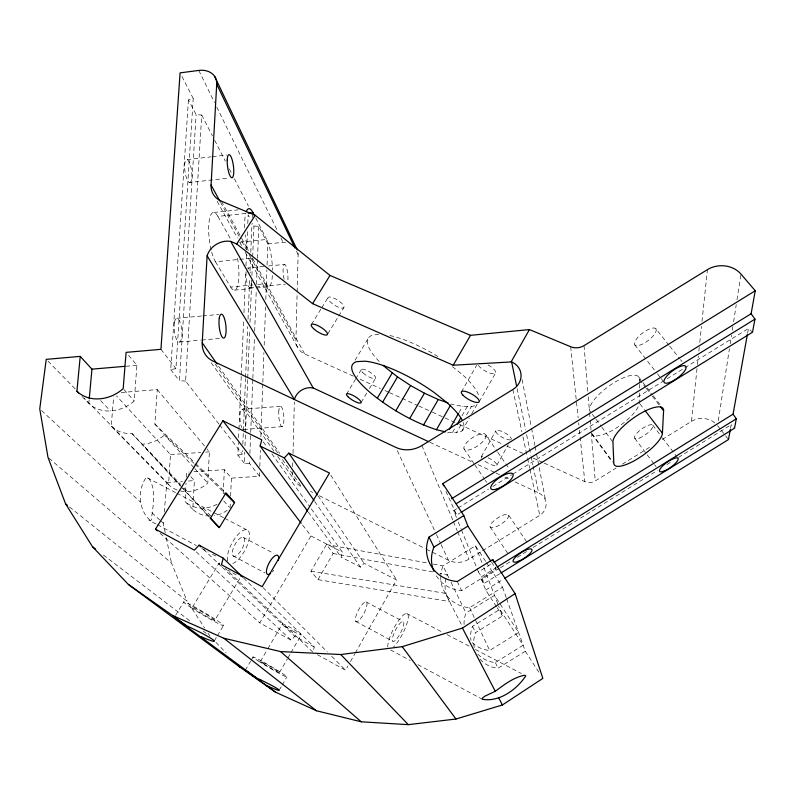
<?xml version="1.0" encoding="UTF-8"?>
<svg xmlns="http://www.w3.org/2000/svg" width="795" height="795" viewBox="0 0 795 795"><rect width="100%" height="100%" fill="white"/><g stroke="black" fill="none" stroke-linecap="round" stroke-linejoin="round"><path stroke-width="0.6" stroke-dasharray="3.98 2.98" d="M639.299 393.018L639.22 402.896A28.789 9.341 -35.7 0 1 618.739 426.428A28.789 9.341 -35.7 0 1 592.275 434.786L611.862 461.468M639.329 388.089L639.359 384.392M639.369 383.15L639.399 379.453A30.051 10.126 -36.1 0 0 613.949 382.743A30.051 10.126 -36.1 0 0 589.393 410.329L591.599 413.311M292.679 466.754L292.808 461.865M293.027 453.299L294.339 401.932M353.268 376.134L304.704 354.014A18.782 16.367 -27.5 0 1 295.929 340.171L297.131 293.057M297.161 291.815L298.115 254.619A15.9 13.396 -27.1 0 0 297.678 251.081M193.98 471.743L224.329 469.676L231.415 478.133L259.468 476.255L259.597 472.538M259.816 466.367L260.392 450.298M260.879 436.703L262.787 383.568M262.837 382.325L263.9 352.672M264.169 345.259L265.54 306.95M265.808 299.526L266.872 269.873M267.05 264.924L267.806 243.916L258.782 226.327L253.933 226.048L252.353 223.007M259.468 476.255L249.501 463.415L249.65 459.709M249.888 453.538L250.664 433.782M250.713 432.54L252.79 379.444M252.84 378.211L254.43 337.458M254.668 331.286L256.268 290.543M256.507 284.362L257.471 259.667M257.52 258.435L258.782 226.327M249.501 463.415L244.264 463.197L244.721 452.087M244.969 445.906L245.476 433.553M245.526 432.321L247.692 379.205M247.742 377.973L249.7 329.806M250.008 322.392L251.667 281.629M251.916 275.458L252.621 258.156M252.671 256.924L253.933 226.048M244.264 463.197L237.854 455.058L238.391 442.676M238.599 437.727L238.917 430.304M238.977 429.062L241.253 375.836M241.312 374.594L243.648 320.137M243.966 312.703L245.715 271.86M245.983 265.669L246.46 254.529M246.669 249.58L247.523 229.775M247.782 223.584L248.159 214.918L250.256 218.963M237.854 455.058L242.415 454.283L242.574 450.566M242.823 444.375L245.546 378.688M245.605 377.446L247.712 326.636M248.02 319.202L249.66 279.542M250.018 270.866L250.584 257.232M250.793 252.273L251.975 223.773M252.234 217.572L252.333 215.097M230.083 508.035L230.401 500.86M230.62 496.07L231.415 478.133M223.196 493.963L224.329 469.676M180.395 490.932A30.081 26.414 -39.9 0 0 207.773 483.131L209.393 451.838L207.028 449.006M209.661 516.015A28.521 25.361 -40.4 0 1 192.778 509.337L194.387 480.607L188.236 473.919M192.778 509.337L184.987 501.406L186.06 483.181M186.418 477.109L186.696 472.24L189.121 472.081M218.923 424.023L185.583 381.063L201.721 115.037L196.117 114.669L188.435 99.882L193.215 98.451L180.634 73.925M185.583 381.063L179.441 380.775L196.117 114.669M177.076 489.968A30.081 26.414 -39.9 0 1 168.56 484.662L170.488 454.611L116.468 395.831M188.435 99.882L170.716 369.675L175.924 368.622L193.215 98.451M193.92 467.669L154.866 424.073L157.271 389.59L120.154 392.611M82.014 396.457L88.831 403.403A35.218 29.644 -38.5 0 0 134.196 400.998L136.929 365.303L127.647 354.222M168.56 484.662L111.211 426.219L113.665 396.794M165.251 532.908L163.253 523.239L163.581 519.532M164.237 512.119L166.88 482.456L84.429 398.325M88.831 403.403L89.159 399.736M662.195 439.496L691.491 421.36L697.314 365.849M697.444 364.617L698.358 355.981M698.875 351.052L699.262 347.345M699.779 342.416L701.458 326.377M701.985 321.448L707.421 269.644M718.292 420.764L729.432 348.647M730.198 343.758L731.519 335.202M732.274 330.313L732.841 326.646M733.596 321.746L736.24 304.634M736.995 299.745L740.771 275.299M730.555 428.147L731.171 424.729L733.696 427.322M747.598 333.314L748.473 328.484L752.507 332.221M355.286 653.033L396.576 579.992L364.07 563.277L360.552 567.133L341.144 557.116L342.337 552.108L310.696 508.005M243.548 577.985L314.254 646.981L312.991 652.248L225.035 568.177M148.874 520.059L150.354 520.755L151.408 519.801C152.63 506.355 157.022 491.131 149.082 478.809L147.383 477.855L145.654 478.292C136.074 492.175 139.473 517.466 156.426 524.124M496.805 465.254L508.243 444.743M481.293 456.678L495.812 430.85M317.334 654.643L345.567 670.225L347.991 665.922M350.426 661.629L354.669 654.106M462.014 430.801L469.279 418.041M471.703 413.788L477.149 404.218A63.809 19.458 30.3 0 1 471.375 406.513L462.511 406.414L451.222 404.009M479.236 401.733L495.643 372.915M452.415 432.599L455.396 427.372M461.965 415.874L467.341 406.474M447.655 432.381L456.4 432.778L461.786 423.328M466.585 414.92L471.375 406.513M461.368 391.935L476.632 365.352M458.953 412.645L462.511 406.414M279.234 690.209L281.599 686.105M282.185 685.081L286.916 676.883M279.462 672.54L287.333 658.946M287.929 657.902L290.354 653.719M290.96 652.675L301.245 634.897M317.96 579.654L333.175 553.509L326.507 544.525L310.925 571.207L317.96 579.654L449.543 601.547A31.393 30.299 -17.8 0 1 447.287 574.596L440.003 573.245M260.412 661.43L267.289 649.644M267.915 648.571L282.295 623.936M245.277 670.274L250.624 661.152M251.21 660.138L252.999 657.107M314.254 646.981L294.816 636.298L291.218 640.233L259.776 622.882L310.934 535.959L301.911 524.144M214.302 640.969L216.777 636.805M217.403 635.771L223.594 625.377M361.149 402.469L366.843 392.879M369.377 388.626L375.717 377.973M346.461 394.33L355.365 379.463M355.673 378.947L361.407 369.377M214.73 620.458A13.068 0.785 30.7 0 0 199.724 610.59A13.068 0.785 30.7 0 0 196.454 610.222A13.068 0.785 30.7 0 0 214.73 620.458L240.497 577.379M355.027 360.304L368.323 338.203M192.509 607.052L219.023 563.198M175.586 615.36L183.804 601.805M327.888 333.731L338.054 317.096M338.69 316.062L343.768 307.745A9.411 2.961 31.9 0 0 333.999 298.185A9.411 2.961 31.9 0 0 330.074 301.752A9.411 2.961 31.9 0 0 343.768 307.745M311.451 324.44L321.061 308.848M321.697 307.804L328.097 297.409M472.22 642.579A28.242 27.616 -12.9 0 0 489.7 650.489L518.628 632.502L499.886 603.614M477.795 654.136A27.159 26.662 -9.8 0 0 495.355 662.533L523.16 645.242L499.916 609.338L472.488 626.361A27.159 26.662 -9.8 0 0 470.988 640.482M480.091 659.194A26.652 26.215 -7.7 0 0 498.018 668.217L525.286 651.254L506.673 598.854M426.368 549.216L448.44 560.236A20.541 19.527 -20.3 0 0 468.971 559.163L481.462 551.422M482.505 550.776L539.775 515.309A13.803 12.949 -8.3 0 0 546.105 503.672A13.803 12.949 -8.3 0 0 538.632 492.88L533.137 466.208M499.916 573.652L484.135 583.441L481.462 576.763L478.431 571.963L493.168 562.83M481.462 576.763L496.199 567.62M436.216 575.779A33.638 32.158 -19.5 0 0 461.617 590.655L496.159 569.24L494.639 564.947M496.438 606.625L485.745 590.079L481.482 579.505L499.389 568.405M500.443 567.749L512.03 560.564M517.297 557.305L526.777 551.422M533.097 547.507L657.415 470.451M666.906 464.568L671.119 461.955M678.493 457.383L731.171 424.729M485.745 590.079L502.629 579.615M440.748 576.335A32.108 30.896 -18.4 0 0 469.616 607.678L502.559 587.247L486.292 562.373M464.071 624.512A28.242 27.616 -12.9 0 1 466.009 613.044L494.53 595.356L499.22 602.58M474.277 647.518A26.652 26.215 -7.7 0 1 475.549 632.641L502.46 615.936L498.674 606.108M456.449 517.456L453.697 510.638L456.867 508.681M457.93 508.025L488.567 489.094M492.791 486.48L511.811 474.734M512.864 474.078L662.891 381.361M667.114 378.758L748.473 328.484M453.697 510.638L456.737 515.041L459.908 513.083M485.616 561.34L475.45 545.787L443.034 565.861L433.315 564.082M544.148 463.088L584.812 481.611A10.424 9.62 -2.8 0 0 595.246 480.945L616.165 467.997M622.445 464.111L650.688 446.621M187.034 159.646L211.182 156.834M212.394 156.695L226.883 155.005M189.558 182.492A11.547 3.289 82 0 0 190.561 165.877A11.547 3.289 82 0 0 184.679 164.813A11.547 3.289 82 0 0 189.558 182.492L229.328 178.01M213.855 212.474L238.271 209.84M211.162 249.998A26.563 7.274 83.1 0 1 209.492 219.132A26.563 7.274 83.1 0 1 217.91 216.399L245.725 213.418M240.05 242.187L266.683 239.454A25.649 6.161 83.8 0 1 272.466 270.27M267.806 243.916L283.099 242.356A15.9 13.396 -27.1 0 1 286.091 242.316M211.689 252.065A26.563 7.274 83.1 0 0 215.505 261.793L251.101 258.226A26.702 6.608 83.4 0 1 249.242 253.983M263.662 266.454L247.692 268.034A9.828 2.504 83.9 0 1 250.365 272.804M268.571 265.977L284.54 264.397M215.505 261.793L230.689 287.075L252.79 284.948M257.709 284.481L265.073 283.765A25.649 6.161 83.8 0 0 272.437 273.838M249.749 287.581L254.658 287.104M255.881 286.985L285.316 284.173M234.455 290.135L255.135 288.158M256.348 288.038L268.511 286.876M176.748 318.298L201.483 316.022M202.725 315.913L218.804 314.432M378.808 334.466L372.885 335.003A63.809 19.458 30.3 0 0 380.666 362.927M179.431 342.009L200.419 340.161M201.652 340.051L220.165 338.412M125.988 366.237L136.929 365.303M241.72 409.296L280.277 406.315M282.374 426.597L243.886 429.449A10.186 2.773 85.5 0 0 245.059 415.467A10.186 2.773 85.5 0 0 240.507 411.343A10.186 2.773 85.5 0 0 241.69 427.462M170.488 454.611L200.887 452.444M205.746 452.097L209.393 451.838M166.88 482.456L182.433 481.412M188.405 481.015L194.387 480.607M310.925 571.207L445.309 593.348L462.213 626.072M326.507 544.525L427.253 562.969M333.175 553.509L432.719 571.903M360.046 379.225L380.378 388.487M384.889 390.544L388.278 392.084M389.411 392.601L417.643 405.46M418.776 405.977L431.198 411.641M432.331 412.148L458.308 423.983M459.44 424.5L502.361 444.047M506.882 446.104L522.693 453.309M532.859 457.94L543.025 462.571M429.837 442.249L473.582 462.611M478.063 464.697L494.887 472.528M496.01 473.045L500.502 475.142M504.984 477.229L508.353 478.789M515.081 481.919L538.632 492.88M310.517 491.33L312.723 492.433M319.342 495.742L425.265 548.659M310.934 535.959L342.337 552.108M147.383 477.855L175.715 492.681M176.798 493.248L212.762 512.059M213.845 512.626L223.653 517.754M224.746 518.33L246.539 529.728M406.613 613.462L442.686 632.333M447.068 634.629L470.024 646.633M475.49 649.495L521.411 673.514M243.022 537.201L273.937 553.469M365.899 601.865L402.886 621.322M233.034 555.874L264.964 572.927M355.733 621.422L392.67 641.158M157.509 524.7L196.365 545.589M201.761 548.49L208.24 551.969M212.553 554.294L215.793 556.033M390.584 649.962L410.23 660.516M417.862 664.63L482.257 699.232M103.37 555.019L191.257 621.968M203.113 631.001L207.058 634.003M69.443 506.932L187.143 601.219L204.643 628.02M452.464 366.594L462.809 374.992A63.809 19.458 30.3 0 1 479.206 397.57M48.932 458.178L171.501 563.128L187.143 601.219M160.083 533.306L259.776 622.882M41.569 410.578L140.665 502.331M151.905 512.745L159.765 520.01M160.63 520.814L163.253 523.239M196.186 551.829L291.218 640.233M203.53 549.424L221.427 566.457M222.322 567.312L294.816 636.298M154.866 424.073L194.874 462.75M195.769 463.614L225.104 491.976M193.811 463.187L164.575 434.915A33.092 28.362 -39 0 1 142.235 444.226L209.254 516.76M194.695 464.051L223.922 492.324M263.016 587.565L327.321 651.95M331.664 656.302L345.567 670.225M47.978 361.139L75.754 389.471M215.962 642.41L226.148 652.943M100.558 400.601L110.445 410.945M111.211 426.219A33.778 28.779 -38.8 0 0 132.079 433.593L180.624 484.413M184.033 487.981L187.451 491.548M203.291 508.134L210.794 515.995M132.079 433.593L180.067 485.546M180.912 486.451L208.697 516.531M123.96 389.58L134.196 400.998M194.735 468.573L207.773 483.131M223.703 500.92L229.288 507.15M157.271 389.59L206.233 448.062M655.925 328.872A13.257 4.681 -37.3 0 1 642.3 344.165A13.257 4.681 -37.3 0 1 637.729 337.468A13.257 4.681 -37.3 0 1 655.925 328.872L668.973 345.239M669.738 346.203L679.715 358.714M680.48 359.668L682.021 361.596M717.537 425.653L720.459 429.36M721.194 430.284L724.851 434.905M725.577 435.829L727.773 438.602M170.716 369.675L179.441 380.775M634.768 344.861L656.66 372.845M657.415 373.809L660.436 377.675M661.192 378.639L664.213 382.494M160.938 349.323L175.924 368.622M219.678 424.997L242.415 454.283M638.564 376.8L642.251 381.57M642.986 382.524L652.566 394.916M653.311 395.86L660.675 405.39M639.399 379.453L645.451 387.284M646.206 388.258L651.493 395.105M652.258 396.089L659.81 405.877M639.965 403.87L644.457 409.743M652.725 425.136L661.639 436.813M662.384 437.787L677.241 457.254M634.788 438.343L646.514 453.945M647.249 454.919L653.848 463.694M654.573 464.678L656.044 466.625M592.335 414.304L595.276 418.279M596.011 419.273L601.159 426.219M601.894 427.213L612.935 442.099M591.957 433.543L613.829 463.306M308.301 512.089L341.144 557.116M263.234 441.841L266.832 446.86M271.86 453.875L309.98 507.001M211.222 362.729L274.136 451.411M277.713 456.449L294.866 480.637M215.197 364.16L278.101 453.438M282.384 459.53L301.683 486.928A19.597 17.788 -33.4 0 1 292.56 471.644M218.585 366.147L279.751 453.389M314.661 501.416L360.552 567.133M485.984 435.153A13.008 4.83 -34.1 0 1 470.63 449.473A13.008 4.83 -34.1 0 1 468.245 441.066A13.008 4.83 -34.1 0 1 485.984 435.153L497.114 451.302M497.809 452.315L509.645 469.477M318.099 495.951L364.07 563.277M463.952 448.738L474.257 463.972M474.943 464.986L484.562 479.216M485.248 480.23L486.62 482.257M508.73 515.299A11.001 3.468 -33.4 0 1 495.583 526.926A11.001 3.468 -33.4 0 1 493.874 520.894A11.001 3.468 -33.4 0 1 508.73 515.299L527.194 542.627M481.482 579.505L484.135 583.441M490.078 526.837L508.353 554.304M491.449 562.055L496.159 569.24M208.002 633.168L210.019 636.268M497.114 607.668L502.46 615.936M525.286 651.254L539.586 673.365M330.809 475.142L396.576 579.992M217.91 216.399L231.007 239.752M217.105 201.205L237.367 238.003M239.752 242.326L241.541 245.576M245.108 252.065L298.155 348.389M220.483 202.258L239.325 236.701M241.68 241.004L246.39 249.61M249.918 256.07L295.929 340.171M221.408 201.175L247.99 249.958M252.711 258.623L304.704 354.014M201.721 115.037L212.414 135.895M214.67 140.288L225.363 161.156M229.308 168.838L232.12 174.324M234.366 178.716L248.447 206.173M255.722 218.009L266.683 239.454M198.8 70.427L214.58 102.595M216.747 107.037L277.664 231.266M280.923 237.924L283.099 242.356M448.887 577.895L443.034 565.861A32.108 30.896 -18.4 0 0 440.818 575.143M451.033 582.288L466.009 613.044M472.488 626.361L475.549 632.641M296.515 251.28L298.115 254.619M457.324 581.503L461.617 590.655M469.616 607.678L489.7 650.489M495.355 662.533L498.018 668.217M397.341 450.715L435.928 533.415M436.445 534.538L440.619 543.482M441.136 544.595L448.44 560.236M421.916 445.538L452.971 520.526M453.438 521.659L457.204 530.752M457.672 531.885L468.971 559.163M445.896 491.3L456.737 515.041M458.278 521.997L461.03 528.814M461.488 529.947L476.603 567.421M477.06 568.554L478.431 571.963M475.45 545.787L482.108 563.079M483.877 567.69L498.256 605.035M502.559 587.247L506.266 597.691M512.845 389.52L521.908 431.854M522.941 436.694L527.343 457.254M527.602 458.467L529.679 468.136M529.937 469.348L539.775 515.309M166.254 537.748L171.501 563.128M517.128 388.586L525.634 429.827M526.628 434.676L530.881 455.287M531.13 456.499L532.879 464.996M522.077 379.523L531.318 427.054M531.557 428.276L534.876 445.339M535.115 446.561L536.297 452.653M536.536 453.875L545.777 501.406M570.681 346.749L578.134 417.862M578.641 422.761L578.899 425.216M579.416 430.115L584.812 481.611M584.027 345.646L587.873 392.024M588.28 396.904L589.393 410.329M589.592 412.804L590.109 418.975M590.208 420.207L591.033 430.085M591.232 432.55L595.246 480.945M691.491 421.36A18.742 16.774 4.1 0 1 716.792 424.778M488.031 364.915A10.136 3.349 29.4 0 1 493.844 373.799A10.136 3.349 29.4 0 1 478.441 365.442M216.946 504.269A29.017 25.698 -40.3 0 1 184.987 501.406M227.271 510.291A28.521 25.361 -40.4 0 1 214.233 515.667M510.668 439.784A8.815 2.564 28.9 0 1 497.61 434.05A8.815 2.564 28.9 0 1 501.426 431.258A8.815 2.564 28.9 0 1 511.255 439.347M389.888 335.54A63.809 19.458 30.3 0 1 438.452 356.866M248.209 250.773A26.702 6.608 83.4 0 1 245.228 234.883M244.721 227.887A26.702 6.608 83.4 0 1 245.685 213.676M237.516 258.186A25.51 6.787 83.6 0 1 237.924 284.69A25.51 6.787 83.6 0 1 230.689 287.075M273.818 570.094A10.792 3.896 -62 0 1 272.238 572.012M236.274 574.825A12.949 1.282 30.8 0 1 228.006 570.194M219.529 564.271A12.949 1.282 30.8 0 1 219.887 563.337M463.177 422.413A64.176 18.066 30.3 0 1 456.4 432.778M488.12 457.801A8.864 2.385 29 0 1 496.607 465.472A8.864 2.385 29 0 1 484.215 460.633M481.79 458.308A8.864 2.385 29 0 1 482.873 456.181M243.161 429.459A10.186 2.773 85.5 0 1 242.415 428.783M251.379 280.158A9.828 2.504 83.9 0 1 248.338 286.349A9.828 2.504 83.9 0 1 246.212 270.996M227.658 561.041A18.991 7.384 -61.7 0 1 238.52 534.002A18.991 7.384 -61.7 0 1 249.103 539.06A18.991 7.384 -61.7 0 1 232.776 563.486M387.821 647.041A20.004 5.158 -62.7 0 1 398.961 620.03A20.004 5.158 -62.7 0 1 407.934 619.702A20.004 5.158 -62.7 0 1 393.674 646.832M284.093 279.313A9.878 2.246 84.1 0 1 283.418 266.285A9.878 2.246 84.1 0 1 286.588 267.756A9.878 2.246 84.1 0 1 287.82 281.033M294.428 631.975L292.003 630.604A10.971 0.924 30.4 0 1 283.09 623.926A10.971 0.924 30.4 0 1 298.89 632.84A10.971 0.924 30.4 0 1 294.428 631.975M362.987 372.845A8.407 2.365 30.9 0 0 375.369 378.49A8.407 2.365 30.9 0 0 366.853 370.43A8.407 2.365 30.9 0 0 362.987 372.845M638.991 438.184A11.14 3.389 -35.7 0 0 653.003 426.021A11.14 3.389 -35.7 0 0 639.23 430.96A11.14 3.389 -35.7 0 0 638.991 438.184M278.876 410.25A10.246 2.484 85.6 0 0 281.728 426.597A10.246 2.484 85.6 0 0 283.318 412.535A10.246 2.484 85.6 0 0 278.876 410.25M360.264 619.037A11.11 3.2 -62.5 0 0 366.634 602.262A11.11 3.2 -62.5 0 0 356.607 614.167A11.11 3.2 -62.5 0 0 360.264 619.037M174.483 322.353A11.935 3.736 84 0 0 178.438 341.82A11.935 3.736 84 0 0 181.25 326.328A11.935 3.736 84 0 0 174.483 322.353M263.433 663.646A11.06 0.566 30.5 0 0 279.224 672.57A11.06 0.566 30.5 0 0 267.13 664.709A11.06 0.566 30.5 0 0 263.433 663.646M258.296 660.993A19.686 1.004 30.5 0 0 286.468 676.923A19.686 1.004 30.5 0 0 265.063 662.99A19.686 1.004 30.5 0 0 258.296 660.993M190.74 607.37A23.274 1.401 30.7 0 0 223.355 625.655A23.274 1.401 30.7 0 0 196.812 608.185A23.274 1.401 30.7 0 0 190.74 607.37M238.291 554.065A10.673 4.154 -61.7 0 0 243.976 537.718A10.673 4.154 -61.7 0 0 233.183 548.54A10.673 4.154 -61.7 0 0 238.291 554.065M396.963 638.594A11.239 2.902 -62.7 0 0 403.552 621.69A11.239 2.902 -62.7 0 0 393.773 633.923A11.239 2.902 -62.7 0 0 396.963 638.594"/><path stroke-width="1.19" d="M663.596 410.767A30.468 9.431 -35.7 0 0 638.335 414.801A30.468 9.431 -35.7 0 0 612.935 442.099L613.829 463.306A29.167 8.695 -35.4 0 0 638.067 458.526A29.167 8.695 -35.4 0 0 662.424 433.225L663.596 410.767L660.566 406.851M202.228 342.824L207.107 255.801A19.06 15.91 -29.8 0 1 230.749 241.402L236.721 243.976L312.584 303.64L453.2 365.213L511.622 361.914A17.679 15.87 -13.7 0 1 521.053 374.992A17.679 15.87 -13.7 0 1 512.845 389.52L421.916 445.538A26.315 23.939 -22.9 0 1 395.771 447.366L213.06 361.119A24.784 21.246 -32.4 0 1 202.228 342.824L217.164 364.12M211.073 185.036L216.717 84.161A19.726 15.403 -27.3 0 0 198.8 70.427L180.087 72.862L160.938 349.323L126.097 352.374L123.175 388.695A35.984 30.101 -38.3 0 1 76.906 391.249L80.225 356.389L46.239 359.36L39.75 408.898L47.988 457.373L65.588 503.841L92.508 546.741L128.422 584.484L239.722 666.995L275.537 692.187L316.47 710.76L361.238 721.8L408.312 724.652L455.972 719.028L502.4 704.976L542.836 678.393L515.11 593.617L492.731 559.571L457.324 581.503A34.463 32.834 -20 0 1 429.022 537.092L463.813 515.587L442.795 483.608L755.25 290.761L740.96 274.076A24.128 20.581 -1.3 0 0 707.421 269.644L584.027 345.646A13.356 11.786 -8.5 0 1 570.681 346.749L529.45 329.567L470.511 335.331L330.014 275.448L255.195 215.266L221.408 201.175A23.492 19.13 -27.7 0 1 211.073 185.036L219.897 201.185M89.279 398.504L91.952 369.148L80.225 356.389M730.347 429.29L728.508 439.526L504.746 578.303M500.969 572.996L734.54 428.187L736.299 418.806L733.069 414.175L747.38 334.516M460.961 512.427L752.507 332.221L754.962 319.123L751.116 313.737L755.25 290.761M307.576 511.086L260.134 446.035L261.793 439.834L222.908 420.764L155.472 529.162L157.321 530.822M155.472 529.162L194.377 550.15L199.058 545.171L223.226 558.14L221.447 564.748L262.151 586.7L329.488 473.045L288.843 453.11L284.292 457.95L260.134 446.035M511.215 361.725L529.45 329.567M457.185 424.242L460.772 417.971M449.433 429.27L458.357 413.688M462.114 420.058A64.176 18.066 30.3 0 0 446.909 402.598L434.547 392.8A64.176 18.066 30.3 0 0 364.915 361.188L356.885 361.626A64.176 18.066 30.3 0 0 370.957 393.227C390.474 409.028 412.565 421.797 436.445 429.717L450.606 405.082M423.516 425.007L438.264 399.507L447.983 402.886M453.2 365.213L470.511 335.331M409.683 418.567L424.441 393.207L438.264 399.507M395.771 410.816L410.598 385.525L397.53 376.9L386.022 367.856A63.809 19.458 30.3 0 1 383.269 365.392M377.337 398.136L392.323 372.805M382.604 402.2L397.53 376.9M219.311 527.642L234.555 502.609L225.999 492.83L210.377 518.35L219.311 527.642L210.089 517.674M312.584 303.64L330.014 275.448M236.721 243.976L255.195 215.266M495.275 691.272C504.219 684.743 513.57 677.26 524.69 675.233L525.783 675.879C516.959 689.315 499.349 702.482 482.257 699.232L482.625 697.95L484.88 696.172L495.275 691.272L462.432 628.08L402.23 646.663L340.777 654.524L280.536 651.562L223.812 638.246L172.575 615.479L128.422 584.484M462.432 628.08L515.11 593.617M494.222 562.184L733.069 414.175M497.253 566.974L736.299 418.806M451.55 498.773L751.116 313.737M456.161 503.732L754.962 319.123M433.921 571.376A33.638 32.158 -19.5 0 1 433.911 547.139L467.877 526.131L463.813 515.587M248.139 213.159L252.979 212.643L254.629 215.862M91.952 369.148L124.775 366.346M436.445 429.717L445.409 431.854M200.847 636.537L205.309 638.465A23.373 1.848 25.9 0 0 213.09 639.826A23.373 1.848 25.9 0 0 191.257 627.951L186.199 625.625L174.314 617.447L256.368 677.906L260.69 679.914M256.368 677.906L245.277 670.274L266.852 685.717L270.737 687.427A19.746 1.322 25.7 0 0 278.479 689.454A19.746 1.322 25.7 0 0 260.69 679.914M230.749 241.402L313.19 387.97L428.714 441.732M410.598 385.525L424.441 393.207M172.575 615.479L186.199 625.625M266.852 685.717L275.537 692.187M92.508 546.741L95.48 548.997M223.812 638.246L316.47 710.76M65.588 503.841L67.515 505.382M280.536 651.562L361.238 721.8M199.058 545.171L200.847 546.871M224.806 493.178L234.555 502.609M223.226 558.14L242.664 577.12M76.906 391.249L78.606 392.978M238.023 665.236L239.722 666.995M340.777 654.524L408.312 724.652M645.212 410.717L662.424 433.225M222.908 420.764L301.156 523.16M402.23 646.663L455.972 719.028M284.292 457.95L313.946 500.403M288.843 453.11L317.404 494.927M467.877 526.131L490.773 561.031M207.107 255.801L294.408 399.488A15.165 13.475 -30.1 0 1 313.19 387.97M498.833 698.109L502.4 704.976M429.022 537.092L433.911 547.139M216.717 84.161L294.925 247.931M214.64 76.38L296.227 247.891A15.9 13.396 -27.1 0 1 297.31 249.968M442.795 483.608L443.68 485.805M492.731 559.571L493.486 561.717M511.622 361.914L516.631 386.161M270.668 573.453A10.792 3.896 -62 0 1 266.703 569.24A10.792 3.896 -62 0 1 274.444 556.172A10.792 3.896 -62 0 1 278.349 560.485M240.547 575.6A12.949 1.282 30.8 0 1 241.123 576.325M246.231 211.808A26.702 6.608 83.4 0 1 252.979 212.643M663.835 471.177A11.299 3.12 -35.3 0 0 678.215 459.053A11.299 3.12 -35.3 0 0 664.431 464.31A11.299 3.12 -35.3 0 0 663.835 471.177M518.509 561.28A11.16 3.19 -33.3 0 0 531.984 549.713A11.16 3.19 -33.3 0 0 517.088 555.635A11.16 3.19 -33.3 0 0 518.509 561.28M671.686 381.54A13.485 4.323 -36.8 0 0 685.856 366.406A13.485 4.323 -36.8 0 0 667.502 375.32A13.485 4.323 -36.8 0 0 671.686 381.54M497.312 488.786A13.227 4.462 -33.9 0 0 513.123 474.526A13.227 4.462 -33.9 0 0 495.325 480.886A13.227 4.462 -33.9 0 0 497.312 488.786M219.271 318.248A12.014 3.359 84.2 0 0 222.968 337.875A12.014 3.359 84.2 0 0 225.383 322.313A12.014 3.359 84.2 0 0 219.271 318.248M463.127 395.373A10.196 3.11 29.5 0 0 478.61 402.31A10.196 3.11 29.5 0 0 469.179 392.76A10.196 3.11 29.5 0 0 463.127 395.373M313.548 328.633A9.47 2.753 31.8 0 0 327.252 334.774A9.47 2.753 31.8 0 0 317.304 325.374A9.47 2.753 31.8 0 0 313.548 328.633M348.429 397.182A8.457 2.196 30.9 0 0 360.831 402.946A8.457 2.196 30.9 0 0 352.155 395.016A8.457 2.196 30.9 0 0 348.429 397.182M227.221 159.904A11.627 2.951 82.5 0 0 231.733 177.732A11.627 2.951 82.5 0 0 232.508 161.037A11.627 2.951 82.5 0 0 227.221 159.904"/></g></svg>
